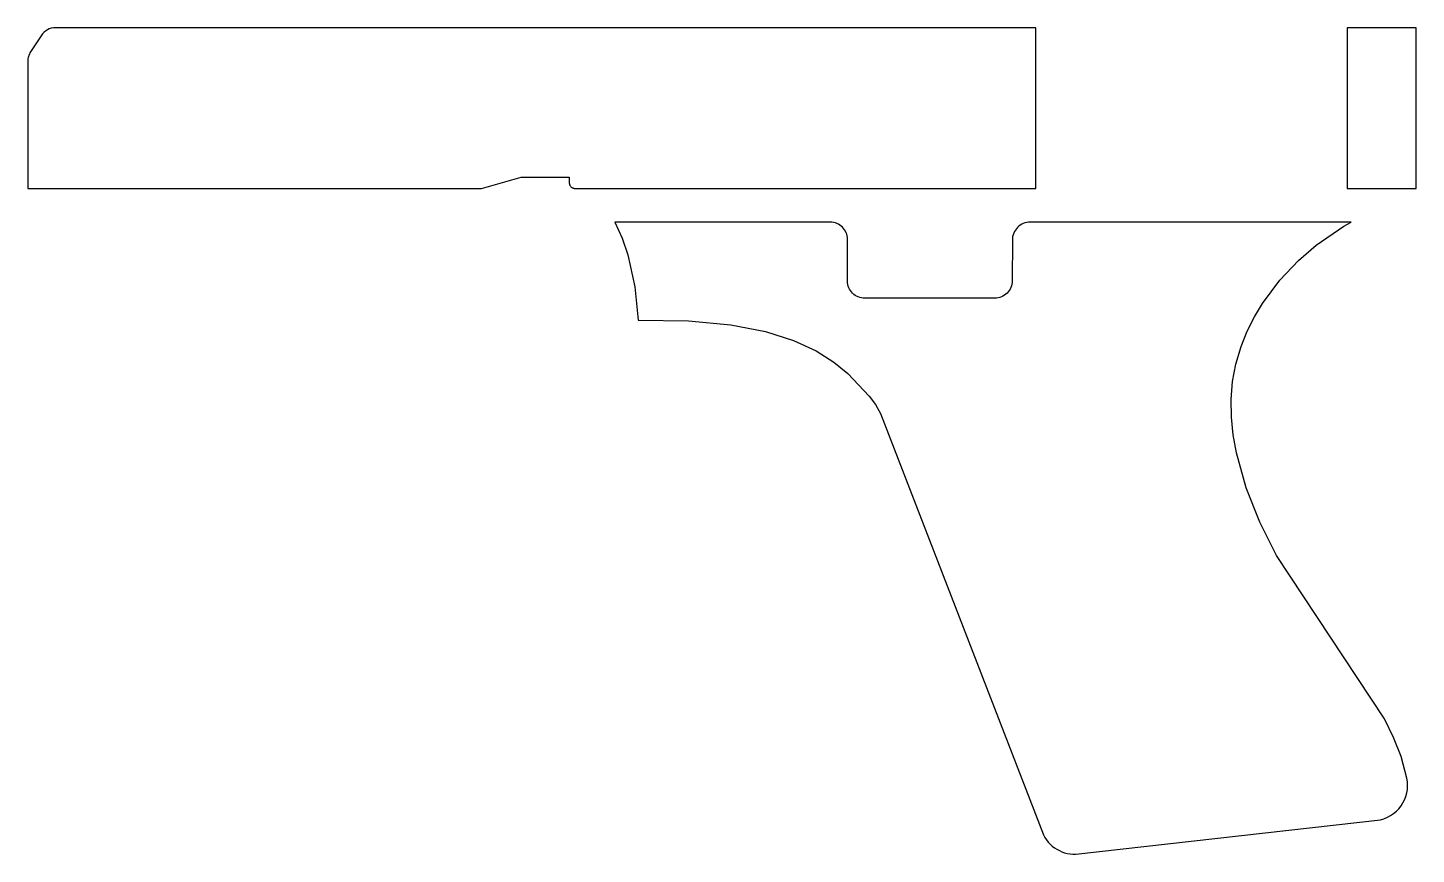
# Model space of a CAD drawing. Header units: metres. Extents: x 30 to 174, y -144 to -58.
import ezdxf

# ---------------------------------------------------------------- set-up
doc = ezdxf.new("R2010")
doc.units = ezdxf.units.M

msp = doc.modelspace()

# ---------------------------------------------------------------- linework, layer by layer
for points in [[(134.907782, -58.49747), (32.7406, -58.511694), (32.520382, -58.553604), (32.308546, -58.62193), (32.107632, -58.715402), (31.919672, -58.833004), (31.746952, -58.973212), (31.591758, -59.13501), (30.296866, -61.109606), (30.238192, -61.22543), (30.188154, -61.34481), (30.147006, -61.467492), (30.114748, -61.592714), (30.091634, -61.720222), (30.077664, -61.849254), (30.072838, -75.195684), (77.244956, -75.195684), (81.372456, -74.016362), (86.384638, -74.016362), (86.387686, -74.668634), (86.396576, -74.7268), (86.411054, -74.783188), (86.430866, -74.837036), (86.455504, -74.888344), (86.484968, -74.936858), (86.51875, -74.98207), (86.556596, -75.023726), (86.598252, -75.061572), (86.643464, -75.095354), (86.691978, -75.124818), (86.743286, -75.149456), (86.797134, -75.169268), (86.853268, -75.183746), (86.911434, -75.192636), (134.907528, -75.195684), (134.907528, -58.497216)], [(167.305736, -58.497216), (167.305736, -75.195684), (174.471838, -75.195684), (174.471838, -58.497216), (167.305736, -58.497216)], [(173.499272, -136.51611), (172.89653, -134.27075), (172.12437, -132.27558), (171.162726, -130.358642), (159.933894, -113.349786), (158.217108, -109.904022), (156.78912, -106.331258), (155.76423, -102.675436), (155.438602, -100.829872), (155.256484, -98.97999), (155.2321, -97.131124), (155.379928, -95.288608), (155.713938, -93.45803), (156.248608, -91.644978), (156.894276, -90.043254), (157.641798, -88.551512), (158.471616, -87.168736), (160.298638, -84.726272), (162.216338, -82.70875), (164.066474, -81.109058), (166.929308, -79.134462), (167.719248, -78.69682), (134.15264, -78.706472), (133.965188, -78.735174), (133.784086, -78.781656), (133.610604, -78.845156), (133.445504, -78.924658), (133.289802, -79.019146), (133.144514, -79.127858), (133.010402, -79.249778), (132.888482, -79.38389), (132.77977, -79.529178), (132.685282, -79.68488), (132.60578, -79.84998), (132.54228, -80.023462), (132.495798, -80.204564), (132.467096, -80.392016), (132.447792, -84.97443), (132.419852, -85.157056), (132.37464, -85.333332), (132.312918, -85.502242), (132.235448, -85.663024), (132.143246, -85.814662), (132.037328, -85.95614), (131.91871, -86.086696), (131.788154, -86.205314), (131.646676, -86.311232), (131.495038, -86.403434), (131.334256, -86.480904), (131.165346, -86.542626), (130.98907, -86.587838), (130.806444, -86.615778), (116.955316, -86.616032), (116.775484, -86.5886), (116.601748, -86.543896), (116.435378, -86.482936), (116.276882, -86.406736), (116.12753, -86.316058), (115.988084, -86.211664), (115.859306, -86.094824), (115.742466, -85.966046), (115.638072, -85.8266), (115.547394, -85.677248), (115.471194, -85.518752), (115.410234, -85.352382), (115.36553, -85.178646), (115.338098, -84.998814), (115.319302, -80.317848), (115.29187, -80.138524), (115.24742, -79.96555), (115.186714, -79.799688), (115.110768, -79.6417), (115.020344, -79.492856), (114.916458, -79.353918), (114.799872, -79.225648), (114.671602, -79.109062), (114.532664, -79.005176), (114.38382, -78.914752), (114.225832, -78.838806), (114.05997, -78.7781), (113.886996, -78.73365), (113.707672, -78.706218), (91.125802, -78.69682), (91.888564, -80.378808), (92.472002, -82.117438), (93.197172, -85.418422), (93.5482, -88.890348), (98.799396, -88.950546), (103.180642, -89.369392), (106.786426, -90.078814), (109.711744, -91.010486), (112.051592, -92.09659), (113.900712, -93.2688), (115.3541, -94.459044), (117.571266, -96.801686), (118.220998, -97.674176), (118.764304, -98.595688), (135.7122, -142.418816), (135.858758, -142.68196), (136.02462, -142.92961), (136.20877, -143.161004), (136.409938, -143.375634), (136.6266, -143.572484), (136.85774, -143.750792), (137.102088, -143.91005), (137.358374, -144.049242), (137.625328, -144.167606), (137.90168, -144.264634), (138.18616, -144.33931), (138.477498, -144.391126), (138.774424, -144.41932), (139.075668, -144.422876), (170.74388, -140.835126), (171.119038, -140.729716), (171.474384, -140.587222), (171.808394, -140.410184), (172.11929, -140.201396), (172.405294, -139.963144), (172.664374, -139.697968), (172.895006, -139.408408), (173.095412, -139.097004), (173.263814, -138.766042), (173.39818, -138.418316), (173.496986, -138.056366), (173.558454, -137.682732), (173.580806, -137.2997), (173.562264, -136.910064), (173.50105, -136.51611)]]:
    msp.add_lwpolyline(points)

doc.saveas('drawing.dxf')
